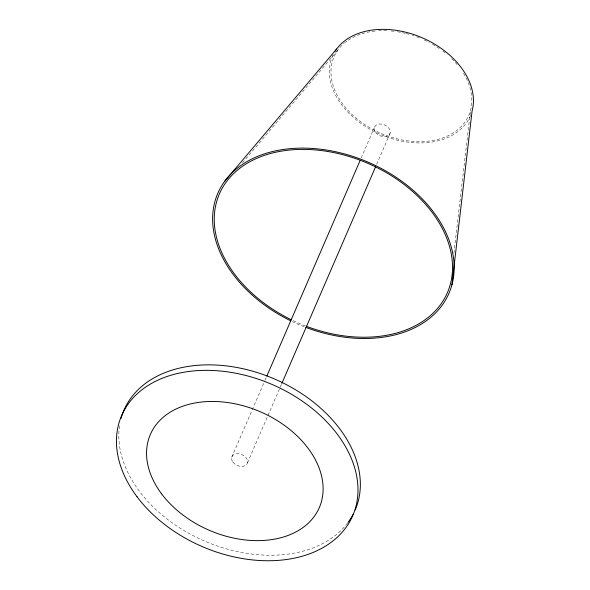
<?xml version="1.0" encoding="UTF-8"?>
<svg xmlns="http://www.w3.org/2000/svg" width="590" height="590" viewBox="0 0 590 590"><rect width="100%" height="100%" fill="white"/><g stroke="black" fill="none" stroke-linecap="round" stroke-linejoin="round"><path stroke-width="0.44" stroke-dasharray="2.95 2.21" d="M453.924 253.199L470.518 110.389M231.693 457.279L264.615 381.192M264.984 380.344L266.083 377.807M361.205 157.995L374.37 127.558M247.49 462.825L281.519 384.193M376.641 164.381L390.174 133.104M242.416 162.87L338.129 49.796M347.554 523.057A125.928 88.264 23.4 0 1 204.612 541.089A125.928 88.264 23.4 0 1 119.733 424.594M470.628 115.293A75.122 52.65 23.4 0 1 380.255 134.365A75.122 52.65 23.4 0 1 332.908 55.305M463.526 73.389A73.44 51.477 23.4 0 1 443.702 137.588A73.44 51.477 23.4 0 1 352.23 114.666A73.44 51.477 23.4 0 1 344.022 43.439M344.7 42.864A73.44 51.477 23.4 0 1 346.824 41.212M348.299 40.172A73.44 51.477 23.4 0 1 361.198 33.969M362.083 33.682A73.44 51.477 23.4 0 1 375.837 30.975M378.551 30.768A73.44 51.477 23.4 0 1 387.438 30.717M391.089 30.968A73.44 51.477 23.4 0 1 394.747 31.366M397.439 31.757A73.44 51.477 23.4 0 1 405.345 33.35M406.222 33.571A73.44 51.477 23.4 0 1 408.863 34.279M412.351 35.334A73.44 51.477 23.4 0 1 414.069 35.901M416.628 36.809A73.44 51.477 23.4 0 1 420.036 38.144M424.247 39.98A73.44 51.477 23.4 0 1 429.181 42.421M432.352 44.176A73.44 51.477 23.4 0 1 439.978 49.014M442.884 51.131A73.44 51.477 23.4 0 1 447.014 54.442M451.682 58.698A73.44 51.477 23.4 0 1 457.154 64.59M304.219 326.742A125.928 88.264 23.4 0 1 292.419 321.624M305.458 325.945A124.232 87.077 23.4 0 1 292.146 320.178M375.594 132.411A8.393 5.885 23.4 0 0 389.503 134.483A8.393 5.885 23.4 0 0 381.723 124.099A8.393 5.885 23.4 0 0 375.594 132.411M232.91 462.132A8.393 5.885 23.4 0 0 246.827 464.205A8.393 5.885 23.4 0 0 239.039 453.821A8.393 5.885 23.4 0 0 232.91 462.132"/><path stroke-width="0.89" d="M451.903 284.882L472.096 110.942A75.122 52.65 23.4 0 0 422.558 37.93A75.122 52.65 23.4 0 0 335.12 51.256M266.813 376.118L360.106 160.532M281.88 383.352L375.542 166.918M224.908 180.99L336.683 48.97M353.27 514.045A125.928 88.264 23.4 0 1 348.07 522.371M121.075 418.48A125.928 88.264 23.4 0 1 268.716 376.604A125.928 88.264 23.4 0 1 355.187 510.003M290.759 320.827A125.928 88.264 23.4 0 1 252.822 158.504A125.928 88.264 23.4 0 1 450.384 244.09A125.928 88.264 23.4 0 1 305.93 327.398M291.335 319.787A124.232 87.077 23.4 0 1 253.906 159.647A124.232 87.077 23.4 0 1 448.813 244.076A124.232 87.077 23.4 0 1 306.298 326.27M137.005 496.714A125.928 88.264 23.4 0 0 345.696 527.866A125.928 88.264 23.4 0 0 228.942 372.061A125.928 88.264 23.4 0 0 137.005 496.714M161.579 493.823A92.055 64.524 23.4 0 0 314.138 516.597A92.055 64.524 23.4 0 0 228.787 402.704A92.055 64.524 23.4 0 0 161.579 493.823"/></g></svg>
